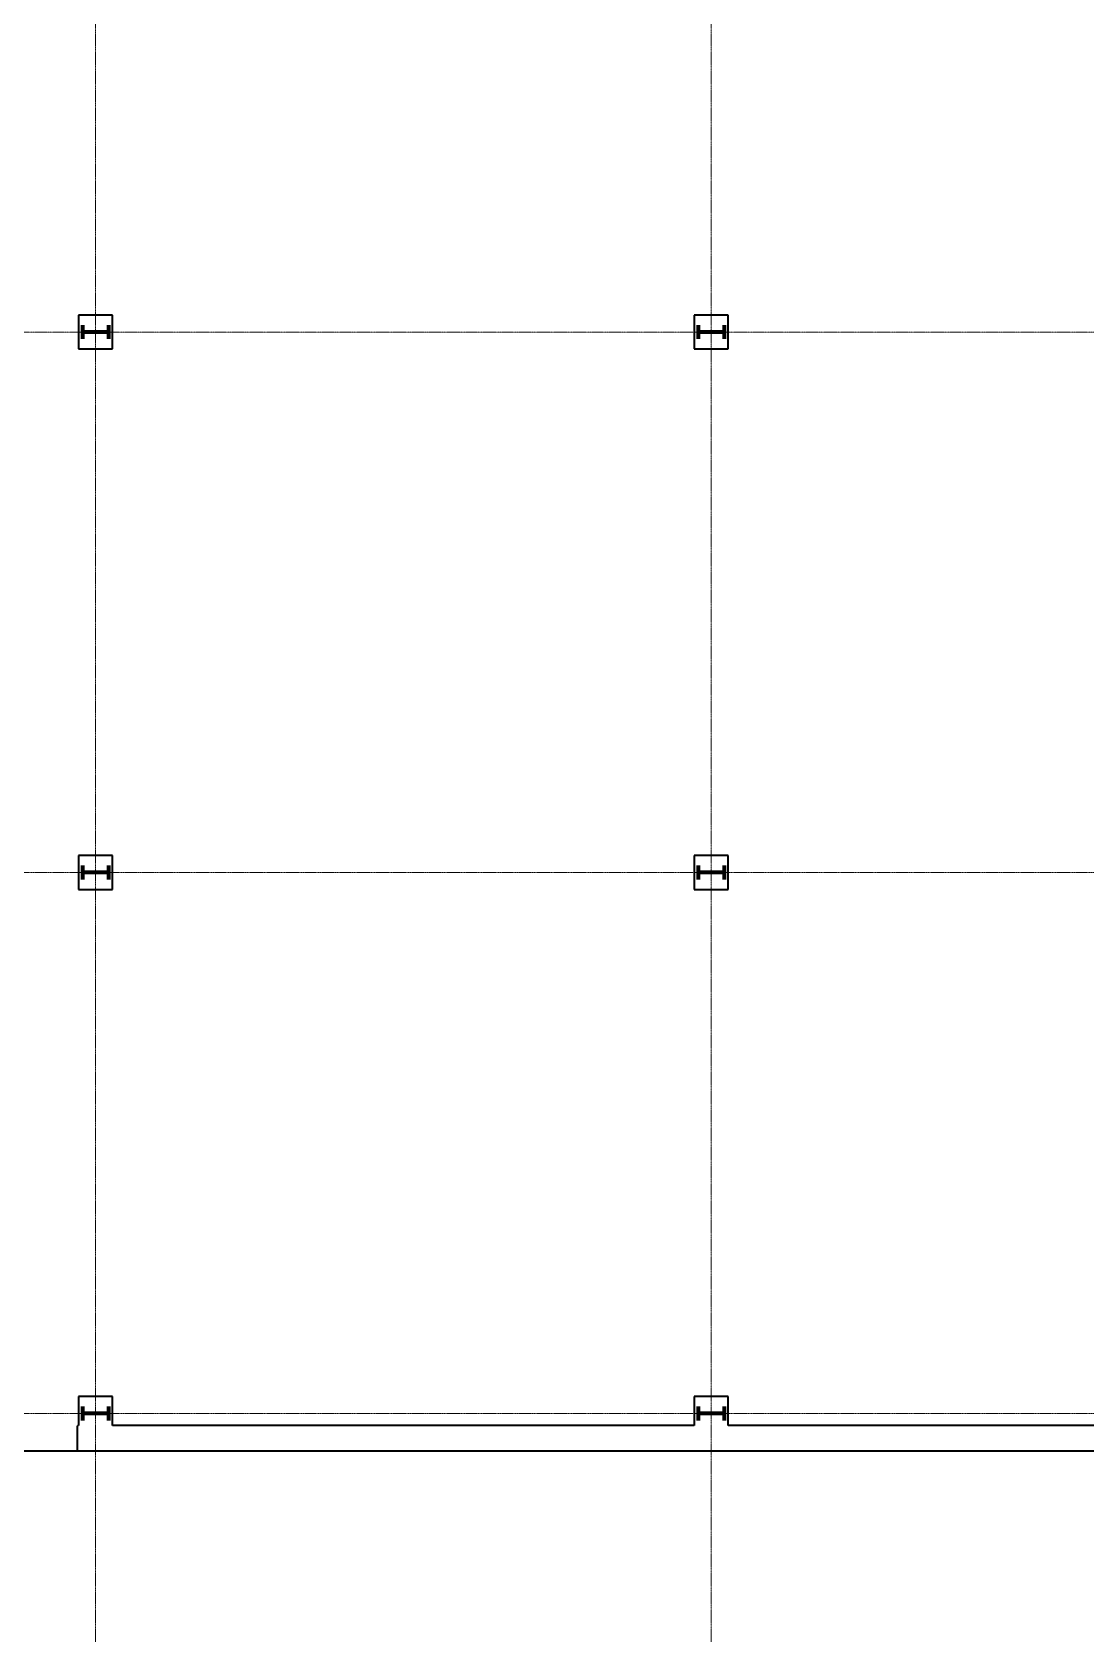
# Model space of a CAD drawing. Header units: millimetres. Extents: x -31954 to 493870, y 99509 to 604061.
# Drawn here: x 265705 to 278113, y 434820 to 453788 of the extents above; entities that cross this region are included whole.
import ezdxf

# ---------------------------------------------------------------- set-up
doc = ezdxf.new("R2010")
doc.units = ezdxf.units.MM
doc.header["$LTSCALE"] = 10
doc.linetypes.add('Center', pattern=[2, 1.25, -0.25, 0.25, -0.25])
for name, color, linetype, lineweight in [('A-COLS', 4, 'Continuous', 9), ('A-WALL', 2, 'Continuous', 18), ('S-COLUMN-STEEL-PLAN', 4, 'Continuous', 50), ('S-GRID', 6, 'Center', 9)]:
    doc.layers.add(name, color=color, linetype=linetype, lineweight=lineweight)

msp = doc.modelspace()

# ---------------------------------------------------------------- linework, layer by layer
at = {"layer": 'A-COLS', "lineweight": 35}
for p, q in [((266649.9, 450455), (266249.9, 450455)), ((266249.9, 450455), (266249.9, 450055)), ((266649.9, 450055), (266649.9, 450455)), ((273899.9, 450455), (273499.9, 450455)), ((273499.9, 450455), (273499.9, 450055)), ((273899.9, 450055), (273899.9, 450455)), ((266249.9, 450055), (266649.9, 450055)), ((273499.9, 450055), (273899.9, 450055)), ((266649.9, 444085), (266249.9, 444085)), ((266249.9, 444085), (266249.9, 443685)), ((266649.9, 443685), (266649.9, 444085)), ((273899.9, 444085), (273499.9, 444085)), ((273499.9, 444085), (273499.9, 443685)), ((273899.9, 443685), (273899.9, 444085)), ((266249.9, 443685), (266649.9, 443685)), ((273499.9, 443685), (273899.9, 443685))]:
    msp.add_line(p, q, dxfattribs=at)
at = {"layer": 'A-WALL', "lineweight": 35}
for p, q in [((266649.9, 437710), (266249.9, 437710)), ((266249.9, 437710), (266249.9, 437370)), ((266649.9, 437370), (266649.9, 437710)), ((273899.9, 437710), (273499.9, 437710)), ((273499.9, 437710), (273499.9, 437370)), ((273899.9, 437370), (273899.9, 437710)), ((266240, 437070), (266240, 437365.2)), ((266249.9, 437370), (266244.8, 437370)), ((273499.9, 437370), (266649.9, 437370)), ((280749.9, 437370), (273899.9, 437370)), ((259770, 437070), (266239.7, 437070)), ((266239.7, 437070), (266240, 437077.6)), ((266239.7, 437070), (290509.9, 437070))]:
    msp.add_line(p, q, dxfattribs=at)
msp.add_arc((266244.8, 437365.2), 4.8, 90, 180, dxfattribs=at)
at = {"layer": 'S-COLUMN-STEEL-PLAN', "lineweight": 70}
for p, q in [((266296.9, 450337), (266296.9, 450173)), ((266602.9, 450337), (266602.9, 450173)), ((273546.9, 450337), (273546.9, 450173)), ((273852.9, 450337), (273852.9, 450173)), ((266602.9, 450255), (266296.9, 450255)), ((273852.9, 450255), (273546.9, 450255)), ((266296.9, 443967), (266296.9, 443803)), ((266602.9, 443885), (266296.9, 443885)), ((266602.9, 443967), (266602.9, 443803)), ((273546.9, 443967), (273546.9, 443803)), ((273852.9, 443885), (273546.9, 443885)), ((273852.9, 443967), (273852.9, 443803)), ((266296.9, 437592), (266296.9, 437428)), ((266602.9, 437510), (266296.9, 437510)), ((266602.9, 437592), (266602.9, 437428)), ((273546.9, 437592), (273546.9, 437428)), ((273852.9, 437510), (273546.9, 437510)), ((273852.9, 437592), (273852.9, 437428))]:
    msp.add_line(p, q, dxfattribs=at)
at = {"layer": 'S-GRID'}
for p, q in [((266449.9, 434820), (266449.9, 468474.3)), ((273699.9, 434820), (273699.9, 468474.3)), ((249692.4, 450255), (292326.3, 450255)), ((249692.4, 443885), (292326.3, 443885)), ((249692.4, 437510), (292326.3, 437510))]:
    msp.add_line(p, q, dxfattribs=at)

doc.saveas('drawing.dxf')
